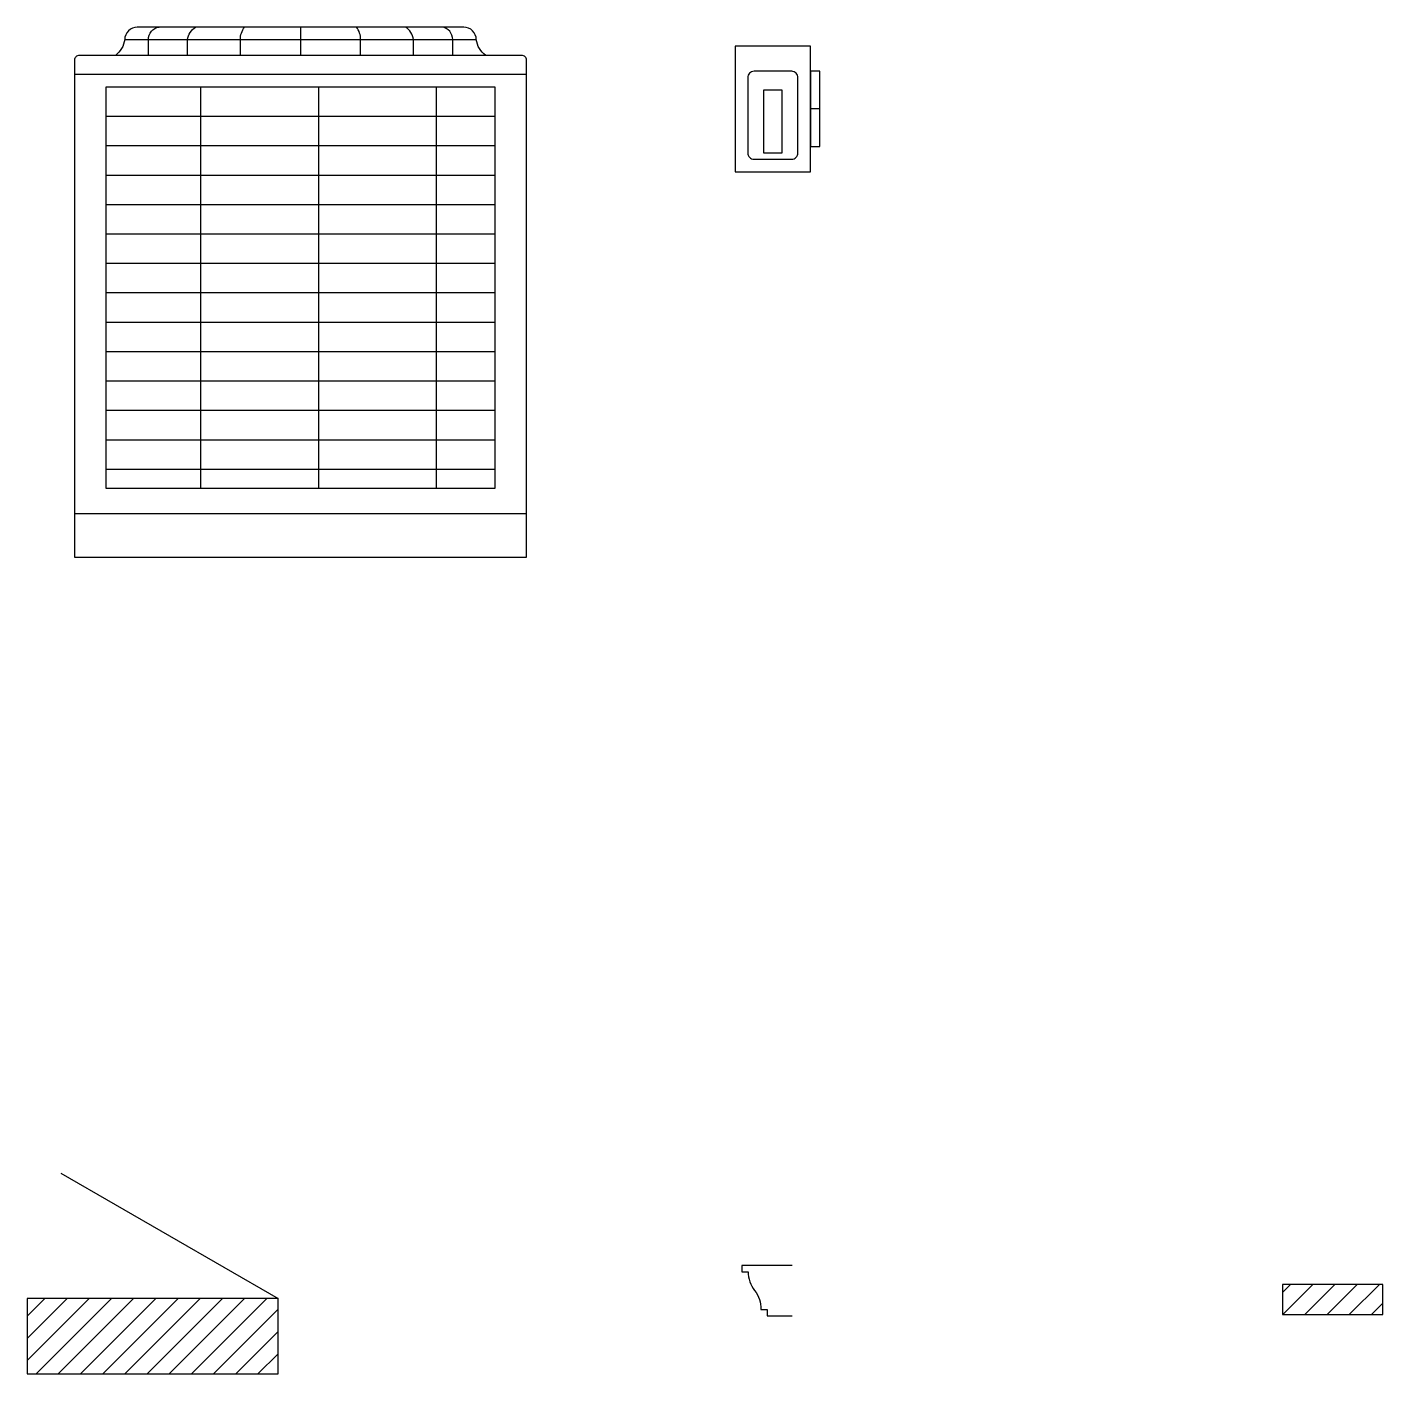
# Model space of a CAD drawing. Header units: inches. Extents: x -39 to 813, y -196 to 380.
# Drawn here: x 662.1 to 770.1, y 96.6 to 203.9 of the extents above; entities that cross this region are included whole.
import ezdxf

# ---------------------------------------------------------------- set-up
doc = ezdxf.new("R2010")
doc.units = ezdxf.units.IN
doc.header["$LTSCALE"] = 0.5
doc.header["$MEASUREMENT"] = 0
for name, color, linetype in [('A-Elev-Green', 3, 'Continuous'), ('AB-ELEC', 210, 'Continuous'), ('AB-FIXT', 1, 'Continuous')]:
    doc.layers.add(name, color=color, linetype=linetype)

# ---------------------------------------------------------------- blocks, each defined once
blk = doc.blocks.new('PANEL')
for p, q in [((-7.32, 16), (10, 6)), ((-10, 4.59), (-8.59, 6)), ((-10, 2.82), (-6.82, 6)), ((-10, 1.06), (-5.06, 6)), ((-9.29, 0), (-3.29, 6)), ((-7.52, 0), (-1.52, 6)), ((-5.75, 0), (0.25, 6)), ((-3.98, 0), (2.02, 6)), ((-2.22, 0), (3.78, 6)), ((-0.45, 0), (5.55, 6)), ((1.32, 0), (7.32, 6)), ((3.09, 0), (9.09, 6)), ((4.85, 0), (10, 5.15)), ((6.62, 0), (10, 3.38)), ((8.39, 0), (10, 1.61))]:
    blk.add_line(p, q)
blk.add_lwpolyline([(-10, 0), (10, 0), (10, 6), (-10, 6)], close=True)
blk = doc.blocks.new('GUTTER')
blk.add_lwpolyline([(0, 2), (-4, 2), (-4, 1.5), (-3.5, 1.5, 0.158383), (-3, 0, -0.202456), (-2.5, -1.5), (-2, -1.5), (-2, -2), (0, -2)], format="xyb")
blk = doc.blocks.new('AC-ELEV')
h = blk.add_hatch()
h.set_pattern_fill('GRATE', color=256, scale=75, style=0)
h.set_pattern_definition([(0, (1238.4715, 557.7798), (0, 2.34375), []), (90, (1238.471, 557.78), (-9.375, 6e-16), [])])
h.paths.add_polyline_path([(15.5, 37.47), (-15.5, 37.47), (-15.5, 5.5), (15.5, 5.5)])
for p, q in [((0, 42.25), (0, 40)), ((-14, 41.25), (14, 41.25)), ((-18, 38.5), (18, 38.5)), ((-18, 3.5), (18, 3.5))]:
    blk.add_line(p, q)
for points in [[(14.75, 40, -0.198475), (14, 41.25), (14, 41.25), (14, 41.25, 0.414214), (13, 42.25), (-13, 42.25, 0.414214), (-14, 41.25, -0.198475), (-14.75, 40)], [(-12.12, 40), (-12.12, 41.25, -0.381335), (-11.26, 42.25)], [(-9, 40), (-9, 41.25, -0.207763), (-8.36, 42.25)], [(-4.79, 40), (-4.79, 41.25, -0.175415), (-4.45, 42.25)], [(4.79, 40), (4.79, 41.25, 0.175415), (4.45, 42.25)], [(9, 40), (9, 41.25, 0.207763), (8.36, 42.25)], [(12.12, 40), (12.12, 41.25, 0.381335), (11.26, 42.25)]]:
    blk.add_lwpolyline(points, format="xyb")
blk.add_lwpolyline([(18, 0), (18, 39.62, 0.414214), (17.62, 40), (0, 40), (-17.62, 40, 0.414214), (-18, 39.62), (-18, 0)], format="xyb", close=True)
blk.add_lwpolyline([(15.5, 5.5), (15.5, 37.47), (-15.5, 37.47), (-15.5, 5.5)], close=True)
blk = doc.blocks.new('DISCONNECT_ELEV')
blk.add_line((3.75, 0), (3, 0))
for points in [[(-3, -5), (3, -5), (3, 5), (-3, 5)], [(3, -3), (3.75, -3), (3.75, 3), (3, 3)], [(-0.75, -3.5), (0.75, -3.5), (0.75, 1.5), (-0.75, 1.5)]]:
    blk.add_lwpolyline(points, close=True)
blk.add_lwpolyline([(-1.5, -4), (1.5, -4, 0.414214), (2, -3.5), (2, 2.5, 0.414214), (1.5, 3), (-1.5, 3, 0.414214), (-2, 2.5), (-2, -3.5, 0.414214)], format="xyb", close=True)
blk = doc.blocks.new('TinyPanel')
for p, q in [((-4, 1.75), (-3.35, 2.4)), ((-3.98, 0), (-1.58, 2.4)), ((-2.22, 0), (0.18, 2.4)), ((-0.45, 0), (1.95, 2.4)), ((1.32, 0), (3.72, 2.4)), ((3.09, 0), (4, 0.91))]:
    blk.add_line(p, q)
blk.add_lwpolyline([(-4, 0), (4, 0), (4, 2.4), (-4, 2.4)], close=True)

msp = doc.modelspace()

# ---------------------------------------------------------------- block references
at = {"layer": 'A-Elev-Green'}
for name, p in [('DISCONNECT_ELEV', (721.52546, 197.42069)), ('GUTTER', (723.06181, 103.26315))]:
    msp.add_blockref(name, p, dxfattribs=at)
at = {"layer": 'AB-ELEC'}
for name, p in [('PANEL', (672.12555, 96.62676)), ('TinyPanel', (766.11565, 101.35838))]:
    msp.add_blockref(name, p, dxfattribs=at)
at = {"layer": 'AB-FIXT'}
msp.add_blockref('AC-ELEV', (683.9027, 161.69411), dxfattribs=at)

doc.saveas('drawing.dxf')
